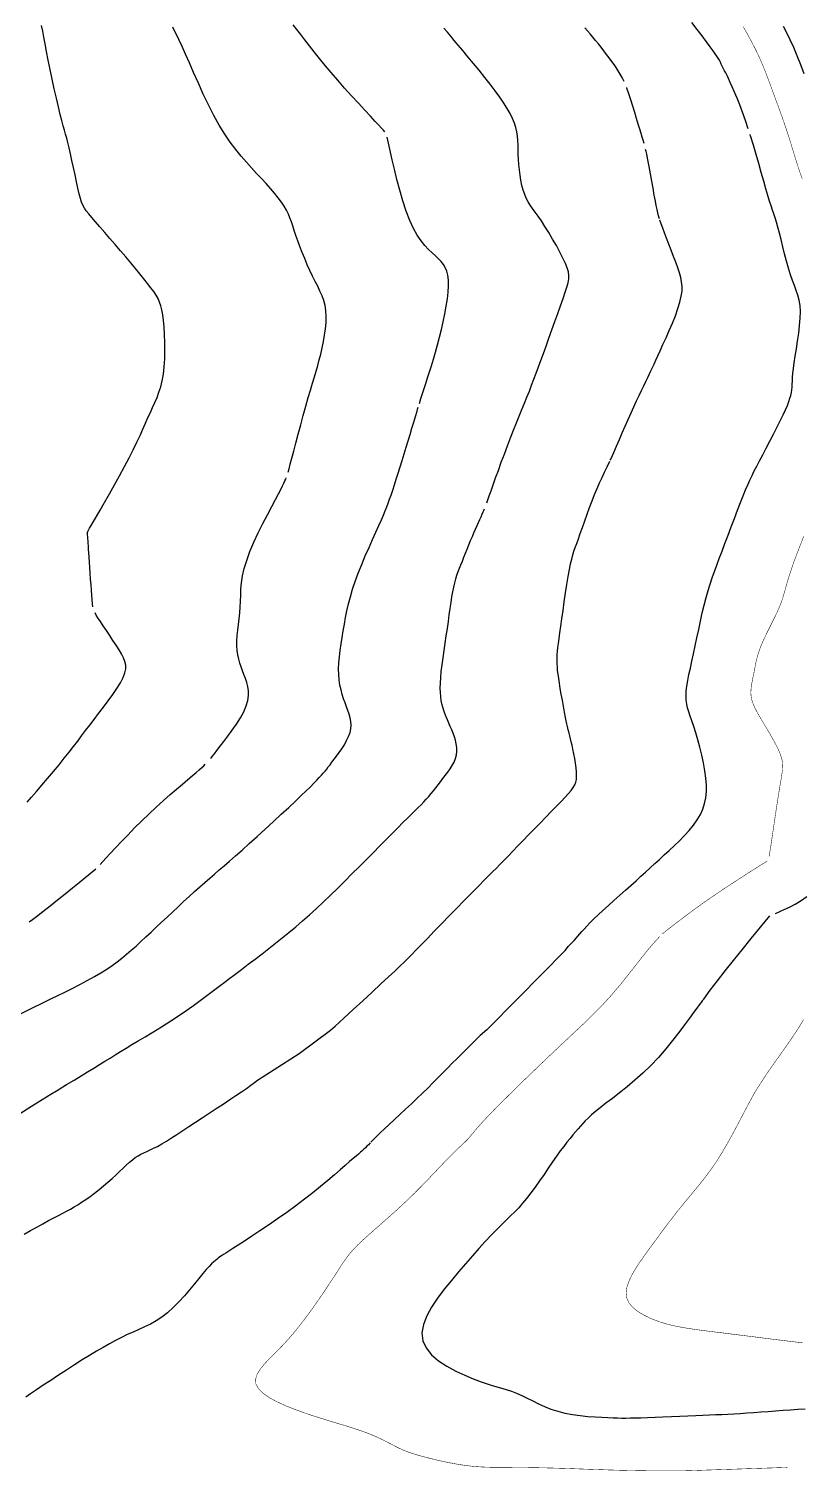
# Model space of a CAD drawing. Header units: millimetres. Extents: x 2235526 to 2245569, y 371981 to 382303.
# Drawn here: x 2243743.9 to 2243974.1, y 378417.8 to 378847.6 of the extents above; entities that cross this region are included whole.
import ezdxf

# ---------------------------------------------------------------- set-up
doc = ezdxf.new("R2010")
doc.units = ezdxf.units.MM
doc.linetypes.add('CONTI', pattern=[0])
for name, color, linetype, transparency in [('189', 10, 'CONTI', 0.7), ('191', 10, 'CONTI', 0.7), ('193', 10, 'CONTI', 0.7), ('195', 10, 'CONTI', 0.7), ('197', 10, 'CONTI', 0.7), ('199', 10, 'CONTI', 0.7), ('200', 10, 'CONTI', 0.7), ('201', 10, 'CONTI', 0.7), ('202', 10, 'CONTI', 0.7)]:
    doc.layers.add(name, color=color, linetype=linetype, transparency=transparency)

msp = doc.modelspace()

# ---------------------------------------------------------------- linework, layer by layer
at = {"layer": '189', "elevation": 189}
for points in [[(2243763, 378675.33), (2243762.87, 378676.27), (2243762.77, 378677.51), (2243762.67, 378678.78), (2243762.55, 378680.27), (2243762.43, 378681.9), (2243762.3, 378683.62), (2243762.17, 378685.37), (2243762.04, 378687.07), (2243761.93, 378688.67), (2243761.83, 378690.11), (2243761.75, 378691.39), (2243761.68, 378692.52), (2243761.61, 378693.49), (2243761.56, 378694.33), (2243761.51, 378695.03), (2243761.46, 378695.6), (2243761.32, 378697.35), (2243761.37, 378697.52), (2243761.48, 378697.77), (2243761.68, 378698.16), (2243762, 378698.74), (2243762.48, 378699.57), (2243763.14, 378700.72), (2243764.02, 378702.25), (2243765.13, 378704.18), (2243766.44, 378706.45), (2243767.88, 378708.98), (2243769.39, 378711.66), (2243770.92, 378714.4), (2243772.4, 378717.13), (2243773.77, 378719.73), (2243774.99, 378722.14), (2243776.06, 378724.36), (2243777.02, 378726.41), (2243777.87, 378728.31), (2243778.65, 378730.08), (2243779.39, 378731.73), (2243780.09, 378733.29), (2243780.78, 378734.78), (2243781.45, 378736.25), (2243782.09, 378737.73), (2243782.67, 378739.26), (2243783.19, 378740.91), (2243783.63, 378742.7), (2243783.98, 378744.69), (2243784.22, 378746.89), (2243784.37, 378749.26), (2243784.42, 378751.7), (2243784.4, 378754.15), (2243784.32, 378756.52), (2243784.19, 378758.73), (2243784.02, 378760.7), (2243783.81, 378762.38), (2243783.56, 378763.81), (2243783.25, 378765.04), (2243782.86, 378766.14), (2243782.38, 378767.17), (2243781.8, 378768.19), (2243781.09, 378769.26), (2243780.25, 378770.44), (2243779.28, 378771.72), (2243778.19, 378773.11), (2243776.99, 378774.59), (2243775.68, 378776.17), (2243774.28, 378777.84), (2243772.79, 378779.59), (2243771.22, 378781.41), (2243769.62, 378783.26), (2243768.02, 378785.1), (2243766.48, 378786.87), (2243765.03, 378788.54), (2243763.73, 378790.05), (2243762.61, 378791.36), (2243761.71, 378792.43), (2243760.99, 378793.35), (2243760.43, 378794.18), (2243759.98, 378795.01), (2243759.6, 378795.94), (2243759.26, 378797.04), (2243758.91, 378798.4), (2243758.51, 378800.08), (2243758.09, 378802.01), (2243757.64, 378804.09), (2243757.19, 378806.25), (2243756.73, 378808.37), (2243756.3, 378810.37), (2243755.89, 378812.15), (2243755.52, 378813.66), (2243755.17, 378814.96), (2243754.83, 378816.16), (2243754.48, 378817.37), (2243754.11, 378818.69), (2243753.69, 378820.22), (2243753.22, 378822.09), (2243752.68, 378824.34), (2243752.09, 378826.92), (2243751.46, 378829.71), (2243750.84, 378832.61), (2243750.23, 378835.5), (2243749.66, 378838.27), (2243749.15, 378840.83), (2243748.72, 378843.08), (2243748.35, 378845.07), (2243748.01, 378846.87), (2243747.67, 378848.54)], [(2243743.37, 378617.12), (2243744.66, 378618.61), (2243746.15, 378620.33), (2243747.77, 378622.22), (2243749.47, 378624.22), (2243751.19, 378626.26), (2243752.87, 378628.27), (2243754.45, 378630.21), (2243755.89, 378632.01), (2243757.2, 378633.7), (2243758.43, 378635.31), (2243759.62, 378636.89), (2243760.8, 378638.47), (2243762.01, 378640.09), (2243763.3, 378641.79), (2243764.67, 378643.58), (2243766.1, 378645.45), (2243767.52, 378647.34), (2243768.88, 378649.22), (2243770.11, 378651.03), (2243771.16, 378652.73), (2243771.97, 378654.28), (2243772.5, 378655.65), (2243772.75, 378656.88), (2243772.75, 378658), (2243772.53, 378659.08), (2243772.11, 378660.16), (2243771.52, 378661.29), (2243770.77, 378662.52), (2243769.91, 378663.88), (2243768.96, 378665.33), (2243767.97, 378666.82), (2243766.99, 378668.3), (2243766.05, 378669.71), (2243765.2, 378670.99), (2243764.49, 378672.09), (2243763.99, 378672.9), (2243763.61, 378673.57)]]:
    msp.add_lwpolyline(points, dxfattribs=at)
at = {"layer": '191', "elevation": 191}
for points in [[(2243821.19, 378715.51), (2243821.45, 378716.46), (2243821.81, 378717.81), (2243822.3, 378719.67), (2243822.84, 378721.72), (2243823.47, 378724.13), (2243824.18, 378726.78), (2243824.92, 378729.57), (2243825.68, 378732.38), (2243826.43, 378735.12), (2243827.15, 378737.67), (2243827.81, 378739.95), (2243828.41, 378741.99), (2243828.98, 378743.86), (2243829.5, 378745.6), (2243829.98, 378747.28), (2243830.45, 378748.94), (2243830.89, 378750.66), (2243831.31, 378752.47), (2243831.7, 378754.36), (2243832.04, 378756.27), (2243832.3, 378758.19), (2243832.46, 378760.08), (2243832.51, 378761.89), (2243832.41, 378763.6), (2243832.16, 378765.17), (2243831.77, 378766.65), (2243831.26, 378768.06), (2243830.66, 378769.45), (2243829.97, 378770.85), (2243829.23, 378772.31), (2243828.46, 378773.86), (2243827.67, 378775.53), (2243826.88, 378777.29), (2243826.11, 378779.1), (2243825.37, 378780.92), (2243824.67, 378782.71), (2243824.04, 378784.42), (2243823.47, 378786.03), (2243822.99, 378787.49), (2243822.56, 378788.82), (2243822.14, 378790.07), (2243821.71, 378791.24), (2243821.23, 378792.39), (2243820.67, 378793.54), (2243819.98, 378794.72), (2243819.15, 378795.95), (2243818.18, 378797.24), (2243817.08, 378798.58), (2243815.88, 378799.99), (2243814.57, 378801.44), (2243813.19, 378802.95), (2243811.75, 378804.51), (2243810.25, 378806.12), (2243808.71, 378807.82), (2243807.13, 378809.63), (2243805.53, 378811.61), (2243803.91, 378813.78), (2243802.28, 378816.17), (2243800.65, 378818.83), (2243799.03, 378821.77), (2243797.43, 378824.91), (2243795.88, 378828.15), (2243794.4, 378831.38), (2243793, 378834.52), (2243791.72, 378837.44), (2243790.57, 378840.06), (2243789.56, 378842.29), (2243788.7, 378844.15), (2243787.96, 378845.7), (2243787.34, 378846.98), (2243786.81, 378848.03)], [(2243798.08, 378630.18), (2243798.56, 378630.78), (2243799.17, 378631.56), (2243799.94, 378632.54), (2243800.92, 378633.8), (2243802.01, 378635.2), (2243803.22, 378636.81), (2243804.5, 378638.56), (2243805.76, 378640.39), (2243806.92, 378642.26), (2243807.92, 378644.1), (2243808.69, 378645.84), (2243809.16, 378647.45), (2243809.36, 378648.93), (2243809.35, 378650.31), (2243809.15, 378651.6), (2243808.83, 378652.82), (2243808.43, 378653.99), (2243807.99, 378655.14), (2243807.55, 378656.27), (2243807.13, 378657.42), (2243806.75, 378658.59), (2243806.42, 378659.79), (2243806.16, 378661.04), (2243805.98, 378662.35), (2243805.89, 378663.75), (2243805.9, 378665.23), (2243806, 378666.79), (2243806.16, 378668.42), (2243806.35, 378670.09), (2243806.55, 378671.8), (2243806.73, 378673.53), (2243806.87, 378675.26), (2243806.95, 378677), (2243807.02, 378678.76), (2243807.11, 378680.59), (2243807.29, 378682.51), (2243807.6, 378684.55), (2243808.09, 378686.77), (2243808.81, 378689.18), (2243809.78, 378691.8), (2243810.97, 378694.57), (2243812.28, 378697.38), (2243813.66, 378700.16), (2243815.03, 378702.8), (2243816.31, 378705.23), (2243817.44, 378707.34), (2243818.3, 378708.98), (2243818.99, 378710.3), (2243819.52, 378711.36), (2243819.93, 378712.19), (2243820.22, 378712.84), (2243820.44, 378713.34), (2243820.61, 378713.75)], [(2243765.12, 378598.58), (2243766.85, 378600.48), (2243768.12, 378601.85), (2243769.66, 378603.49), (2243771.42, 378605.34), (2243773.35, 378607.35), (2243775.41, 378609.44), (2243777.54, 378611.57), (2243779.71, 378613.67), (2243781.86, 378615.69), (2243783.97, 378617.6), (2243785.99, 378619.39), (2243787.89, 378621.04), (2243789.65, 378622.54), (2243791.23, 378623.87), (2243792.59, 378625.02), (2243793.74, 378625.99), (2243794.67, 378626.79), (2243795.41, 378627.44), (2243796, 378627.97), (2243796.48, 378628.42)], [(2243743.94, 378581.43), (2243744.99, 378582.19), (2243746.17, 378583.08), (2243748.08, 378584.55), (2243750.21, 378586.24), (2243752.46, 378588.04), (2243754.72, 378589.87), (2243756.89, 378591.63), (2243758.86, 378593.24), (2243760.52, 378594.59), (2243763.85, 378597.27)]]:
    msp.add_lwpolyline(points, dxfattribs=at)
at = {"layer": '193', "elevation": 193}
for points in [[(2243849.94, 378816.89), (2243849.55, 378817.33), (2243848.97, 378817.96), (2243848.17, 378818.83), (2243847.09, 378819.99), (2243845.67, 378821.53), (2243843.98, 378823.36), (2243842.09, 378825.41), (2243840.08, 378827.62), (2243838.01, 378829.92), (2243835.96, 378832.24), (2243833.99, 378834.52), (2243832.17, 378836.69), (2243830.49, 378838.76), (2243828.93, 378840.7), (2243827.5, 378842.54), (2243826.17, 378844.27), (2243824.93, 378845.88), (2243823.76, 378847.39), (2243822.67, 378848.79)], [(2243860.29, 378735.96), (2243860.76, 378737.43), (2243861.22, 378738.88), (2243861.7, 378740.36), (2243862.2, 378741.93), (2243862.75, 378743.62), (2243863.29, 378745.34), (2243863.87, 378747.2), (2243864.47, 378749.18), (2243865.08, 378751.26), (2243865.69, 378753.43), (2243866.29, 378755.67), (2243866.87, 378757.96), (2243867.41, 378760.29), (2243867.89, 378762.61), (2243868.31, 378764.89), (2243868.64, 378767.07), (2243868.87, 378769.13), (2243868.98, 378771.02), (2243868.96, 378772.7), (2243868.79, 378774.13), (2243868.47, 378775.36), (2243868.02, 378776.43), (2243867.45, 378777.37), (2243866.76, 378778.24), (2243865.96, 378779.07), (2243865.06, 378779.92), (2243864.08, 378780.83), (2243863.03, 378781.85), (2243861.93, 378783.04), (2243860.8, 378784.44), (2243859.66, 378786.11), (2243858.52, 378788.1), (2243857.42, 378790.47), (2243856.36, 378793.23), (2243855.36, 378796.28), (2243854.43, 378799.47), (2243853.59, 378802.67), (2243852.84, 378805.73), (2243852.19, 378808.5), (2243851.67, 378810.85), (2243850.64, 378815.27)], [(2243749.03, 378557.84), (2243750.6, 378558.59), (2243752.47, 378559.49), (2243754.56, 378560.52), (2243756.79, 378561.63), (2243759.06, 378562.8), (2243761.3, 378563.98), (2243763.42, 378565.16), (2243765.34, 378566.29), (2243767.09, 378567.39), (2243768.69, 378568.48), (2243770.19, 378569.57), (2243771.62, 378570.67), (2243773.01, 378571.81), (2243774.41, 378573.01), (2243775.83, 378574.26), (2243777.29, 378575.58), (2243778.78, 378576.96), (2243780.3, 378578.38), (2243781.85, 378579.84), (2243783.44, 378581.33), (2243785.06, 378582.86), (2243786.7, 378584.4), (2243788.36, 378585.95), (2243790.02, 378587.49), (2243791.67, 378589), (2243793.28, 378590.47), (2243794.85, 378591.88), (2243796.36, 378593.22), (2243797.81, 378594.49), (2243799.22, 378595.71), (2243800.65, 378596.93), (2243802.14, 378598.21), (2243803.73, 378599.59), (2243805.48, 378601.12), (2243807.42, 378602.84), (2243809.59, 378604.78), (2243811.91, 378606.89), (2243814.33, 378609.09), (2243816.76, 378611.33), (2243819.12, 378613.52), (2243821.35, 378615.59), (2243823.35, 378617.48), (2243825.09, 378619.12), (2243826.56, 378620.53), (2243827.8, 378621.75), (2243828.84, 378622.79), (2243829.71, 378623.68), (2243830.45, 378624.46), (2243831.09, 378625.16), (2243831.65, 378625.8), (2243832.16, 378626.4), (2243832.65, 378627.01), (2243833.14, 378627.63), (2243833.65, 378628.3), (2243834.22, 378629.05), (2243834.85, 378629.9), (2243835.58, 378630.86), (2243836.36, 378631.93), (2243837.15, 378633.07), (2243837.92, 378634.26), (2243838.61, 378635.48), (2243839.19, 378636.69), (2243839.61, 378637.88), (2243839.85, 378639.02), (2243839.91, 378640.12), (2243839.83, 378641.2), (2243839.63, 378642.26), (2243839.33, 378643.34), (2243838.97, 378644.43), (2243838.56, 378645.55), (2243838.13, 378646.72), (2243837.7, 378647.95), (2243837.29, 378649.24), (2243836.93, 378650.6), (2243836.62, 378652.03), (2243836.38, 378653.54), (2243836.25, 378655.15), (2243836.22, 378656.84), (2243836.3, 378658.62), (2243836.45, 378660.46), (2243836.67, 378662.36), (2243836.95, 378664.29), (2243837.26, 378666.24), (2243837.59, 378668.2), (2243837.92, 378670.16), (2243838.28, 378672.13), (2243838.69, 378674.14), (2243839.16, 378676.2), (2243839.71, 378678.33), (2243840.37, 378680.56), (2243841.15, 378682.91), (2243842.07, 378685.39), (2243843.09, 378687.93), (2243844.17, 378690.49), (2243845.27, 378693), (2243846.34, 378695.38), (2243847.34, 378697.59), (2243848.23, 378699.55), (2243848.98, 378701.23), (2243849.6, 378702.67), (2243850.13, 378703.93), (2243850.58, 378705.09), (2243851, 378706.22), (2243851.42, 378707.39), (2243851.85, 378708.66), (2243852.33, 378710.09), (2243852.85, 378711.67), (2243853.4, 378713.38), (2243853.98, 378715.18), (2243854.57, 378717.06), (2243855.18, 378718.99), (2243855.78, 378720.94), (2243856.37, 378722.89), (2243856.95, 378724.83), (2243857.51, 378726.73), (2243858.06, 378728.58), (2243858.59, 378730.36), (2243859.1, 378732.06), (2243859.58, 378733.64), (2243859.76, 378734.24), (2243859.94, 378734.82)], [(2243724.9, 378545.42), (2243733.71, 378550.41), (2243749.03, 378557.84)]]:
    msp.add_lwpolyline(points, dxfattribs=at)
at = {"layer": '195', "elevation": 195}
for points in [[(2243880.37, 378706.31), (2243880.7, 378707.26), (2243881.12, 378708.44), (2243881.64, 378709.9), (2243882.27, 378711.69), (2243883.01, 378713.75), (2243883.83, 378716.01), (2243884.71, 378718.41), (2243885.63, 378720.88), (2243886.56, 378723.35), (2243887.47, 378725.74), (2243888.36, 378728.01), (2243889.22, 378730.15), (2243890.04, 378732.19), (2243890.84, 378734.14), (2243891.6, 378736.02), (2243892.34, 378737.84), (2243893.06, 378739.62), (2243893.75, 378741.38), (2243894.43, 378743.15), (2243895.11, 378744.96), (2243895.8, 378746.82), (2243896.51, 378748.77), (2243897.26, 378750.83), (2243898.06, 378753.04), (2243898.91, 378755.4), (2243899.79, 378757.86), (2243900.68, 378760.34), (2243901.54, 378762.77), (2243902.36, 378765.08), (2243903.1, 378767.21), (2243903.73, 378769.06), (2243904.24, 378770.61), (2243904.6, 378771.9), (2243904.8, 378773.04), (2243904.84, 378774.09), (2243904.7, 378775.16), (2243904.37, 378776.32), (2243903.83, 378777.67), (2243903.08, 378779.27), (2243902.17, 378781.05), (2243901.13, 378782.96), (2243900.01, 378784.92), (2243898.86, 378786.85), (2243897.72, 378788.67), (2243896.65, 378790.31), (2243895.68, 378791.73), (2243894.8, 378792.95), (2243894.02, 378794.03), (2243893.32, 378795.04), (2243892.7, 378796.04), (2243892.16, 378797.08), (2243891.67, 378798.22), (2243891.24, 378799.51), (2243890.87, 378800.93), (2243890.55, 378802.44), (2243890.29, 378804.01), (2243890.08, 378805.6), (2243889.92, 378807.19), (2243889.82, 378808.72), (2243889.77, 378810.19), (2243889.74, 378811.58), (2243889.71, 378812.93), (2243889.65, 378814.25), (2243889.54, 378815.54), (2243889.35, 378816.84), (2243889.05, 378818.15), (2243888.61, 378819.49), (2243888.04, 378820.87), (2243887.32, 378822.32), (2243886.45, 378823.85), (2243885.42, 378825.47), (2243884.24, 378827.2), (2243882.89, 378829.05), (2243881.38, 378831.04), (2243879.75, 378833.11), (2243878.07, 378835.21), (2243876.38, 378837.28), (2243874.74, 378839.26), (2243873.21, 378841.09), (2243871.84, 378842.73), (2243870.66, 378844.13), (2243869.62, 378845.38), (2243868.62, 378846.57), (2243867.58, 378847.81)], [(2243801.34, 378562.85), (2243801.58, 378563.03), (2243803.38, 378564.39), (2243805.28, 378565.82), (2243807.26, 378567.31), (2243809.29, 378568.83), (2243811.34, 378570.39), (2243813.39, 378571.95), (2243815.42, 378573.52), (2243817.43, 378575.1), (2243819.42, 378576.71), (2243821.42, 378578.34), (2243823.43, 378580.03), (2243825.45, 378581.77), (2243827.5, 378583.59), (2243829.57, 378585.48), (2243831.68, 378587.44), (2243833.8, 378589.46), (2243835.93, 378591.53), (2243838.07, 378593.62), (2243840.2, 378595.74), (2243842.32, 378597.86), (2243844.42, 378599.97), (2243846.48, 378602.06), (2243848.47, 378604.08), (2243850.38, 378606.01), (2243852.18, 378607.83), (2243853.85, 378609.52), (2243855.36, 378611.04), (2243856.71, 378612.37), (2243857.91, 378613.55), (2243858.97, 378614.59), (2243859.93, 378615.53), (2243860.79, 378616.39), (2243861.59, 378617.22), (2243862.34, 378618.03), (2243863.07, 378618.85), (2243863.78, 378619.68), (2243864.48, 378620.54), (2243865.17, 378621.41), (2243865.86, 378622.31), (2243866.57, 378623.22), (2243867.28, 378624.15), (2243868.02, 378625.1), (2243868.74, 378626.07), (2243869.44, 378627.06), (2243870.07, 378628.06), (2243870.62, 378629.09), (2243871.05, 378630.14), (2243871.33, 378631.2), (2243871.46, 378632.29), (2243871.44, 378633.38), (2243871.29, 378634.48), (2243871.05, 378635.57), (2243870.72, 378636.65), (2243870.34, 378637.7), (2243869.93, 378638.73), (2243869.51, 378639.73), (2243869.09, 378640.69), (2243868.67, 378641.64), (2243868.27, 378642.58), (2243867.9, 378643.52), (2243867.55, 378644.46), (2243867.25, 378645.42), (2243866.99, 378646.42), (2243866.78, 378647.46), (2243866.63, 378648.58), (2243866.54, 378649.79), (2243866.51, 378651.12), (2243866.54, 378652.6), (2243866.65, 378654.25), (2243866.82, 378656.07), (2243867.06, 378658.05), (2243867.34, 378660.14), (2243867.65, 378662.31), (2243867.98, 378664.51), (2243868.31, 378666.71), (2243868.63, 378668.87), (2243868.92, 378670.95), (2243869.2, 378672.94), (2243869.46, 378674.84), (2243869.72, 378676.62), (2243869.97, 378678.29), (2243870.24, 378679.84), (2243870.51, 378681.25), (2243870.81, 378682.53), (2243871.13, 378683.7), (2243871.47, 378684.79), (2243871.84, 378685.82), (2243872.23, 378686.85), (2243872.65, 378687.88), (2243873.09, 378688.96), (2243873.56, 378690.12), (2243874.04, 378691.32), (2243874.54, 378692.57), (2243875.05, 378693.82), (2243875.56, 378695.06), (2243876.07, 378696.28), (2243876.56, 378697.44), (2243877.04, 378698.53), (2243877.49, 378699.55), (2243877.92, 378700.5), (2243878.32, 378701.37), (2243878.69, 378702.18), (2243879.03, 378702.93), (2243879.33, 378703.61), (2243879.53, 378704.08), (2243879.71, 378704.55)]]:
    msp.add_lwpolyline(points, dxfattribs=at)
at = {"layer": '195'}
msp.add_lwpolyline([(2243740.49, 378523.88), (2243743.92, 378526.04), (2243747.07, 378528.01), (2243749.98, 378529.81), (2243752.65, 378531.45), (2243755.11, 378532.96), (2243757.38, 378534.34), (2243759.47, 378535.61), (2243761.41, 378536.79), (2243763.22, 378537.89), (2243764.91, 378538.93), (2243766.51, 378539.92), (2243768.08, 378540.89), (2243769.63, 378541.85), (2243771.22, 378542.83), (2243772.87, 378543.83), (2243774.62, 378544.89), (2243776.5, 378546.01), (2243778.57, 378547.23), (2243780.84, 378548.6), (2243783.38, 378550.16), (2243786.21, 378551.97), (2243789.38, 378554.09), (2243792.93, 378556.58), (2243796.9, 378559.48), (2243801.34, 378562.85)], dxfattribs=at)
at = {"layer": '197', "elevation": 197}
for points in [[(2243921.3, 378831.86), (2243920.73, 378833.04), (2243920.15, 378834.11), (2243919.55, 378835.1), (2243918.94, 378836.03), (2243918.3, 378836.94), (2243917.63, 378837.87), (2243916.88, 378838.88), (2243916.1, 378839.93), (2243915.29, 378840.99), (2243914.47, 378842.06), (2243913.65, 378843.11), (2243912.82, 378844.13), (2243912.01, 378845.11), (2243911.22, 378846.05), (2243910.42, 378846.95), (2243909.6, 378847.86)], [(2243927.29, 378813.38), (2243927, 378814.36), (2243926.69, 378815.33), (2243926.35, 378816.4), (2243925.95, 378817.69), (2243925.52, 378819.15), (2243925.03, 378820.81), (2243924.5, 378822.63), (2243923.93, 378824.51), (2243923.34, 378826.4), (2243922.73, 378828.22), (2243922.12, 378829.89), (2243922.08, 378830), (2243922.04, 378830.1)], [(2243931.85, 378790.94), (2243931.59, 378791.82), (2243931.35, 378792.73), (2243931.12, 378793.73), (2243930.88, 378794.88), (2243930.62, 378796.24), (2243930.29, 378798.03), (2243929.93, 378800.05), (2243929.54, 378802.2), (2243929.15, 378804.4), (2243928.76, 378806.53), (2243928.38, 378808.51), (2243928.04, 378810.22), (2243927.88, 378810.97), (2243927.73, 378811.64)], [(2243917.2, 378719.08), (2243917.32, 378719.33), (2243917.43, 378719.59), (2243918.22, 378721.35), (2243919.05, 378723.23), (2243919.91, 378725.19), (2243920.77, 378727.2), (2243921.65, 378729.21), (2243922.52, 378731.2), (2243923.38, 378733.13), (2243924.21, 378734.97), (2243925.01, 378736.7), (2243925.78, 378738.33), (2243926.51, 378739.84), (2243927.19, 378741.24), (2243927.81, 378742.52), (2243928.37, 378743.68), (2243928.87, 378744.72), (2243929.32, 378745.7), (2243929.77, 378746.67), (2243930.24, 378747.69), (2243930.76, 378748.82), (2243931.36, 378750.13), (2243932.07, 378751.67), (2243932.9, 378753.48), (2243933.82, 378755.5), (2243934.77, 378757.67), (2243935.72, 378759.89), (2243936.59, 378762.1), (2243937.36, 378764.22), (2243937.96, 378766.16), (2243938.36, 378767.88), (2243938.57, 378769.41), (2243938.59, 378770.82), (2243938.46, 378772.15), (2243938.18, 378773.48), (2243937.78, 378774.86), (2243937.28, 378776.36), (2243936.68, 378778.01), (2243936.03, 378779.77), (2243935.34, 378781.59), (2243934.65, 378783.4), (2243933.98, 378785.15), (2243933.36, 378786.77), (2243932.81, 378788.21), (2243932.35, 378789.46), (2243931.98, 378790.54)], [(2243833.82, 378549.17), (2243835.19, 378550.41), (2243837.76, 378552.77), (2243840.55, 378555.33), (2243843.4, 378557.96), (2243846.2, 378560.55), (2243848.8, 378562.96), (2243851.08, 378565.08), (2243852.94, 378566.81), (2243854.45, 378568.24), (2243855.74, 378569.48), (2243856.9, 378570.62), (2243858.07, 378571.79), (2243859.35, 378573.1), (2243860.85, 378574.65), (2243862.66, 378576.52), (2243864.72, 378578.65), (2243866.93, 378580.94), (2243869.2, 378583.28), (2243871.43, 378585.58), (2243873.53, 378587.73), (2243875.4, 378589.64), (2243876.97, 378591.23), (2243878.28, 378592.55), (2243879.4, 378593.66), (2243880.38, 378594.64), (2243881.3, 378595.54), (2243882.21, 378596.45), (2243883.18, 378597.42), (2243884.26, 378598.52), (2243885.45, 378599.75), (2243886.75, 378601.09), (2243888.14, 378602.54), (2243889.63, 378604.08), (2243891.19, 378605.69), (2243892.83, 378607.38), (2243894.52, 378609.13), (2243896.24, 378610.89), (2243897.93, 378612.63), (2243899.58, 378614.32), (2243901.12, 378615.91), (2243902.52, 378617.36), (2243903.74, 378618.64), (2243904.75, 378619.72), (2243905.55, 378620.65), (2243906.17, 378621.47), (2243906.63, 378622.26), (2243906.93, 378623.05), (2243907.1, 378623.92), (2243907.15, 378624.92), (2243907.11, 378626.09), (2243906.99, 378627.39), (2243906.81, 378628.78), (2243906.58, 378630.19), (2243906.33, 378631.58), (2243906.06, 378632.9), (2243905.8, 378634.09), (2243905.56, 378635.12), (2243905.33, 378636.03), (2243905.11, 378636.88), (2243904.89, 378637.74), (2243904.67, 378638.66), (2243904.42, 378639.69), (2243904.16, 378640.91), (2243903.86, 378642.35), (2243903.55, 378643.97), (2243903.22, 378645.7), (2243902.9, 378647.5), (2243902.58, 378649.28), (2243902.29, 378651), (2243902.03, 378652.59), (2243901.82, 378654), (2243901.64, 378655.26), (2243901.5, 378656.38), (2243901.41, 378657.41), (2243901.35, 378658.36), (2243901.32, 378659.28), (2243901.33, 378660.18), (2243901.38, 378661.11), (2243901.46, 378662.11), (2243901.57, 378663.21), (2243901.72, 378664.46), (2243901.92, 378665.9), (2243902.15, 378667.58), (2243902.43, 378669.54), (2243902.75, 378671.79), (2243903.11, 378674.26), (2243903.48, 378676.86), (2243903.88, 378679.47), (2243904.27, 378682), (2243904.66, 378684.35), (2243905.02, 378686.42), (2243905.36, 378688.14), (2243905.69, 378689.57), (2243906.02, 378690.8), (2243906.37, 378691.92), (2243906.75, 378693.04), (2243907.18, 378694.23), (2243907.67, 378695.59), (2243908.25, 378697.19), (2243908.89, 378699), (2243909.58, 378700.94), (2243910.3, 378702.96), (2243911.04, 378704.98), (2243911.79, 378706.96), (2243912.52, 378708.81), (2243913.28, 378710.64), (2243914.02, 378712.32), (2243914.75, 378713.91), (2243915.49, 378715.47), (2243916.25, 378717.06), (2243917.04, 378718.74)], [(2243812.06, 378534.25), (2243824.44, 378542.2), (2243833.82, 378549.17)], [(2243742.48, 378488.38), (2243744.39, 378489.47), (2243746.26, 378490.53), (2243748.05, 378491.52), (2243749.74, 378492.45), (2243751.3, 378493.29), (2243752.7, 378494.02), (2243753.97, 378494.68), (2243755.15, 378495.3), (2243756.27, 378495.9), (2243757.36, 378496.51), (2243758.46, 378497.17), (2243759.62, 378497.91), (2243760.85, 378498.74), (2243762.14, 378499.67), (2243763.46, 378500.66), (2243764.8, 378501.71), (2243766.13, 378502.79), (2243767.43, 378503.88), (2243768.67, 378504.97), (2243769.83, 378506.04), (2243770.92, 378507.07), (2243771.95, 378508.06), (2243772.92, 378508.98), (2243773.84, 378509.83), (2243774.73, 378510.58), (2243775.59, 378511.24), (2243776.44, 378511.78), (2243777.28, 378512.24), (2243778.15, 378512.66), (2243779.06, 378513.07), (2243780.03, 378513.5), (2243781.08, 378513.99), (2243782.24, 378514.58), (2243783.51, 378515.3), (2243784.9, 378516.14), (2243786.4, 378517.09), (2243788.02, 378518.13), (2243789.75, 378519.27), (2243791.58, 378520.49), (2243793.51, 378521.77), (2243795.54, 378523.11), (2243797.62, 378524.47), (2243799.71, 378525.84), (2243801.77, 378527.19), (2243803.74, 378528.49), (2243805.59, 378529.72), (2243807.26, 378530.84), (2243808.73, 378531.85), (2243810.03, 378532.76), (2243811.18, 378533.59), (2243812.06, 378534.25)]]:
    msp.add_lwpolyline(points, dxfattribs=at)
at = {"layer": '199', "elevation": 199}
for points in [[(2243958.31, 378817.75), (2243957.45, 378820.3), (2243956.59, 378822.69), (2243955.76, 378824.9), (2243954.97, 378826.91), (2243954.23, 378828.71), (2243953.56, 378830.3), (2243952.97, 378831.61), (2243952.44, 378832.73), (2243951.98, 378833.66), (2243951.58, 378834.45), (2243951.23, 378835.1), (2243950.94, 378835.64), (2243950.7, 378836.09), (2243950.51, 378836.48), (2243950.35, 378836.81), (2243950.22, 378837.09), (2243950.12, 378837.35), (2243950.03, 378837.57), (2243949.94, 378837.79), (2243949.84, 378838), (2243949.72, 378838.22), (2243949.56, 378838.5), (2243949.32, 378838.87), (2243948.97, 378839.38), (2243948.48, 378840.08), (2243947.81, 378841), (2243946.94, 378842.2), (2243945.84, 378843.7), (2243944.55, 378845.45), (2243943.1, 378847.4), (2243941.53, 378849.5)], [(2243903.71, 378572.97), (2243904.11, 378573.45), (2243904.68, 378574.09), (2243905.26, 378574.72), (2243905.84, 378575.34), (2243906.42, 378575.96), (2243906.98, 378576.58), (2243907.52, 378577.21), (2243908.08, 378577.86), (2243908.68, 378578.56), (2243909.36, 378579.33), (2243910.16, 378580.19), (2243911.09, 378581.16), (2243912.21, 378582.27), (2243913.53, 378583.52), (2243915.01, 378584.89), (2243916.61, 378586.34), (2243918.29, 378587.85), (2243920, 378589.38), (2243921.69, 378590.89), (2243923.33, 378592.34), (2243924.86, 378593.73), (2243926.31, 378595.04), (2243927.71, 378596.32), (2243929.08, 378597.57), (2243930.45, 378598.82), (2243931.83, 378600.09), (2243933.27, 378601.4), (2243934.77, 378602.77), (2243936.31, 378604.19), (2243937.85, 378605.65), (2243939.34, 378607.16), (2243940.74, 378608.7), (2243942.02, 378610.26), (2243943.13, 378611.83), (2243944.05, 378613.42), (2243944.77, 378615.04), (2243945.31, 378616.71), (2243945.66, 378618.45), (2243945.83, 378620.29), (2243945.85, 378622.23), (2243945.7, 378624.31), (2243945.41, 378626.52), (2243945, 378628.83), (2243944.49, 378631.18), (2243943.92, 378633.5), (2243943.31, 378635.73), (2243942.69, 378637.82), (2243942.09, 378639.7), (2243941.54, 378641.34), (2243941.03, 378642.76), (2243940.6, 378644.04), (2243940.25, 378645.23), (2243939.99, 378646.38), (2243939.82, 378647.55), (2243939.78, 378648.8), (2243939.85, 378650.19), (2243940.03, 378651.71), (2243940.3, 378653.36), (2243940.65, 378655.16), (2243941.06, 378657.09), (2243941.52, 378659.16), (2243942, 378661.37), (2243942.5, 378663.7), (2243943.01, 378666.13), (2243943.54, 378668.6), (2243944.08, 378671.08), (2243944.62, 378673.52), (2243945.18, 378675.87), (2243945.75, 378678.1), (2243946.33, 378680.16), (2243946.93, 378682.11), (2243947.55, 378683.99), (2243948.21, 378685.85), (2243948.92, 378687.76), (2243949.67, 378689.76), (2243950.49, 378691.9), (2243951.37, 378694.23), (2243952.3, 378696.68), (2243953.25, 378699.2), (2243954.2, 378701.7), (2243955.13, 378704.11), (2243956.01, 378706.38), (2243956.82, 378708.42), (2243957.54, 378710.18), (2243958.2, 378711.73), (2243958.83, 378713.13), (2243959.46, 378714.47), (2243960.12, 378715.82), (2243960.85, 378717.25), (2243961.68, 378718.84), (2243962.62, 378720.64), (2243963.66, 378722.61), (2243964.74, 378724.68), (2243965.82, 378726.77), (2243966.87, 378728.82), (2243967.85, 378730.76), (2243968.71, 378732.52), (2243969.41, 378734.04), (2243969.98, 378735.35), (2243970.42, 378736.48), (2243970.75, 378737.47), (2243971, 378738.36), (2243971.17, 378739.18), (2243971.28, 378739.98), (2243971.36, 378740.79), (2243971.42, 378741.65), (2243971.47, 378742.6), (2243971.54, 378743.68), (2243971.64, 378744.93), (2243971.79, 378746.38), (2243972.01, 378748.08), (2243972.31, 378750.04), (2243972.66, 378752.2), (2243973.02, 378754.5), (2243973.36, 378756.84), (2243973.63, 378759.16), (2243973.81, 378761.36), (2243973.86, 378763.38), (2243973.75, 378765.16), (2243973.49, 378766.75), (2243973.11, 378768.22), (2243972.64, 378769.63), (2243972.1, 378771.08), (2243971.52, 378772.61), (2243970.91, 378774.31), (2243970.31, 378776.23), (2243969.72, 378778.31), (2243969.15, 378780.48), (2243968.6, 378782.66), (2243968.08, 378784.77), (2243967.59, 378786.73), (2243967.13, 378788.48), (2243966.72, 378789.96), (2243966.33, 378791.23), (2243965.95, 378792.4), (2243965.56, 378793.55), (2243965.15, 378794.78), (2243964.69, 378796.19), (2243964.18, 378797.87), (2243963.59, 378799.89), (2243962.93, 378802.2), (2243962.21, 378804.73), (2243961.45, 378807.41), (2243960.66, 378810.17), (2243959.83, 378812.94), (2243958.99, 378815.66), (2243958.93, 378815.87), (2243958.86, 378816.07)], [(2243880.37, 378549.32), (2243889.72, 378558.74), (2243903.71, 378572.97)], [(2243880.37, 378549.32), (2243878.44, 378547.6), (2243877.61, 378546.8), (2243876.61, 378545.83), (2243875.48, 378544.71), (2243874.23, 378543.48), (2243872.9, 378542.16), (2243871.51, 378540.77), (2243870.1, 378539.34), (2243868.67, 378537.9), (2243867.23, 378536.45), (2243865.77, 378534.97), (2243864.29, 378533.48), (2243862.76, 378531.96), (2243861.19, 378530.42), (2243859.57, 378528.85), (2243857.89, 378527.25), (2243856.18, 378525.65), (2243854.49, 378524.07), (2243852.84, 378522.54), (2243851.29, 378521.1), (2243849.87, 378519.78), (2243848.61, 378518.59), (2243847.49, 378517.51), (2243846.57, 378516.59), (2243845.8, 378515.81)], [(2243845.6, 378515.61), (2243845.08, 378515.07), (2243844.61, 378514.59), (2243844.18, 378514.16), (2243843.76, 378513.75), (2243843.28, 378513.29), (2243842.74, 378512.81), (2243842.13, 378512.28), (2243841.41, 378511.66), (2243840.53, 378510.92), (2243839.48, 378510.02), (2243838.2, 378508.92), (2243836.69, 378507.61), (2243834.94, 378506.1), (2243832.98, 378504.44), (2243830.84, 378502.64), (2243828.52, 378500.75), (2243826.05, 378498.81), (2243823.46, 378496.83), (2243820.76, 378494.87), (2243818.03, 378492.95), (2243815.33, 378491.1), (2243812.73, 378489.36), (2243810.3, 378487.77), (2243808.11, 378486.35), (2243806.23, 378485.14), (2243804.71, 378484.16), (2243803.51, 378483.39), (2243802.58, 378482.79), (2243801.86, 378482.31), (2243801.29, 378481.94), (2243800.83, 378481.61), (2243800.4, 378481.31), (2243799.97, 378480.99), (2243799.5, 378480.61), (2243798.97, 378480.14), (2243798.35, 378479.55), (2243797.63, 378478.8), (2243796.78, 378477.84), (2243795.77, 378476.66), (2243794.59, 378475.22), (2243793.26, 378473.59), (2243791.81, 378471.84), (2243790.25, 378470.03), (2243788.62, 378468.24), (2243786.93, 378466.55), (2243785.23, 378465.02), (2243783.52, 378463.71), (2243781.81, 378462.6), (2243780.1, 378461.64), (2243778.39, 378460.79), (2243776.67, 378460), (2243774.95, 378459.24), (2243773.22, 378458.47), (2243771.48, 378457.63), (2243769.71, 378456.73), (2243767.89, 378455.75), (2243766.01, 378454.69), (2243764.05, 378453.54), (2243761.98, 378452.29), (2243759.8, 378450.93), (2243757.49, 378449.46), (2243755.1, 378447.93), (2243752.71, 378446.37), (2243750.39, 378444.84), (2243748.18, 378443.38), (2243746.17, 378442.03), (2243744.42, 378440.85), (2243742.98, 378439.86)]]:
    msp.add_lwpolyline(points, dxfattribs=at)
at = {"layer": '200', "const_width": 0.15, "elevation": 200}
for points in [[(2243974.38, 378802.96), (2243973.71, 378804.82), (2243973.08, 378806.72), (2243972.47, 378808.64), (2243971.87, 378810.58), (2243971.28, 378812.54), (2243970.67, 378814.52), (2243970.03, 378816.53), (2243969.36, 378818.54), (2243968.66, 378820.56), (2243967.95, 378822.56), (2243967.23, 378824.53), (2243966.52, 378826.46), (2243965.83, 378828.33), (2243965.16, 378830.12), (2243964.53, 378831.82), (2243963.92, 378833.47), (2243963.29, 378835.1), (2243962.63, 378836.74), (2243961.91, 378838.42), (2243961.1, 378840.18), (2243960.18, 378842.05), (2243959.13, 378844.05), (2243957.99, 378846.13), (2243956.79, 378848.23)], [(2243964.54, 378600.94), (2243965.08, 378604.31), (2243965.37, 378606.35), (2243965.73, 378608.76), (2243966.12, 378611.4), (2243966.53, 378614.16), (2243966.95, 378616.9), (2243967.35, 378619.49), (2243967.73, 378621.8), (2243968.06, 378623.73), (2243968.32, 378625.34), (2243968.5, 378626.7), (2243968.57, 378627.89), (2243968.51, 378629.01), (2243968.3, 378630.12), (2243967.91, 378631.32), (2243967.35, 378632.65), (2243966.64, 378634.11), (2243965.81, 378635.65), (2243964.92, 378637.21), (2243964.01, 378638.77), (2243963.11, 378640.27), (2243962.27, 378641.67), (2243961.52, 378642.94), (2243960.88, 378644.09), (2243960.33, 378645.15), (2243959.88, 378646.13), (2243959.54, 378647.06), (2243959.29, 378647.96), (2243959.14, 378648.86), (2243959.09, 378649.77), (2243959.13, 378650.71), (2243959.23, 378651.65), (2243959.39, 378652.62), (2243959.57, 378653.61), (2243959.78, 378654.61), (2243959.99, 378655.63), (2243960.18, 378656.67), (2243960.39, 378657.74), (2243960.62, 378658.85), (2243960.89, 378660.02), (2243961.24, 378661.27), (2243961.68, 378662.59), (2243962.23, 378664.02), (2243962.9, 378665.55), (2243963.67, 378667.17), (2243964.49, 378668.82), (2243965.33, 378670.49), (2243966.15, 378672.14), (2243966.92, 378673.74), (2243967.59, 378675.25), (2243968.14, 378676.65), (2243968.59, 378677.98), (2243968.99, 378679.3), (2243969.36, 378680.64), (2243969.76, 378682.06), (2243970.21, 378683.61), (2243970.75, 378685.34), (2243971.41, 378687.29), (2243972.18, 378689.41), (2243973.03, 378691.66), (2243973.92, 378693.98), (2243974.84, 378696.32)], [(2243932.64, 378577.82), (2243933.13, 378578.23), (2243933.75, 378578.72), (2243934.51, 378579.32), (2243935.64, 378580.2), (2243937, 378581.25), (2243938.55, 378582.43), (2243940.29, 378583.74), (2243942.2, 378585.15), (2243944.25, 378586.63), (2243946.44, 378588.17), (2243948.73, 378589.74), (2243951.06, 378591.31), (2243953.37, 378592.83), (2243955.58, 378594.27), (2243957.63, 378595.59), (2243959.45, 378596.75), (2243960.97, 378597.71), (2243963.94, 378599.58)], [(2243911.43, 378553.3), (2243909.51, 378551.36), (2243908.51, 378550.42), (2243907.27, 378549.26), (2243905.79, 378547.88), (2243904.08, 378546.28), (2243902.16, 378544.48), (2243900.03, 378542.47), (2243897.71, 378540.26), (2243895.22, 378537.88), (2243892.62, 378535.38), (2243890, 378532.83), (2243887.45, 378530.32), (2243885.03, 378527.93), (2243882.83, 378525.72), (2243880.94, 378523.77), (2243879.4, 378522.14), (2243878.19, 378520.8), (2243877.23, 378519.7), (2243876.48, 378518.8), (2243875.87, 378518.06), (2243875.34, 378517.42), (2243874.83, 378516.83), (2243874.28, 378516.27), (2243873.68, 378515.68), (2243872.99, 378515.04), (2243872.2, 378514.3), (2243871.3, 378513.44), (2243870.25, 378512.43), (2243869.05, 378511.22), (2243867.68, 378509.79), (2243866.14, 378508.18), (2243864.47, 378506.41), (2243862.67, 378504.52), (2243860.76, 378502.56), (2243858.76, 378500.55), (2243856.69, 378498.54), (2243854.57, 378496.56), (2243852.45, 378494.63), (2243850.35, 378492.77), (2243848.34, 378491), (2243846.45, 378489.34), (2243844.73, 378487.82), (2243843.22, 378486.45), (2243841.95, 378485.24), (2243840.89, 378484.16), (2243840, 378483.17), (2243839.23, 378482.24), (2243838.54, 378481.32), (2243837.87, 378480.37), (2243837.19, 378479.35), (2243836.46, 378478.24), (2243835.67, 378477.01), (2243834.8, 378475.68), (2243833.85, 378474.24), (2243832.82, 378472.68), (2243831.71, 378471.02), (2243830.5, 378469.25), (2243829.19, 378467.36), (2243827.79, 378465.4), (2243826.31, 378463.38), (2243824.73, 378461.34), (2243823.08, 378459.29), (2243821.36, 378457.28), (2243819.57, 378455.33), (2243817.73, 378453.45), (2243815.94, 378451.66), (2243814.31, 378449.95), (2243812.94, 378448.31), (2243811.96, 378446.73), (2243811.46, 378445.21), (2243811.56, 378443.75), (2243812.33, 378442.35), (2243813.71, 378441), (2243815.57, 378439.7), (2243817.82, 378438.48), (2243820.35, 378437.32), (2243823.04, 378436.24), (2243825.79, 378435.24), (2243828.5, 378434.33), (2243831.15, 378433.48), (2243833.7, 378432.7), (2243836.14, 378431.96), (2243838.46, 378431.26), (2243840.63, 378430.59), (2243842.63, 378429.92), (2243844.46, 378429.26), (2243846.11, 378428.6), (2243847.6, 378427.96), (2243848.95, 378427.33), (2243850.17, 378426.74), (2243851.26, 378426.17), (2243852.25, 378425.65), (2243853.15, 378425.18), (2243854.02, 378424.74), (2243854.89, 378424.32), (2243855.82, 378423.92), (2243856.86, 378423.52), (2243858.06, 378423.11), (2243859.48, 378422.67), (2243861.15, 378422.2), (2243863.02, 378421.71), (2243865.04, 378421.21), (2243867.15, 378420.74), (2243869.3, 378420.29), (2243871.42, 378419.9), (2243873.46, 378419.57), (2243875.37, 378419.33), (2243877.17, 378419.15), (2243878.91, 378419.04), (2243880.61, 378418.97), (2243882.31, 378418.94), (2243884.06, 378418.92), (2243885.88, 378418.92), (2243887.8, 378418.91), (2243889.83, 378418.89), (2243891.96, 378418.87), (2243894.17, 378418.84), (2243896.47, 378418.8), (2243898.85, 378418.75), (2243901.3, 378418.68), (2243903.81, 378418.61), (2243906.37, 378418.52), (2243908.97, 378418.42), (2243911.61, 378418.33), (2243914.28, 378418.24), (2243916.95, 378418.15), (2243919.63, 378418.07), (2243922.31, 378418.01), (2243924.93, 378417.96), (2243927.48, 378417.92), (2243929.9, 378417.89), (2243932.17, 378417.87), (2243934.23, 378417.87), (2243936.06, 378417.87), (2243937.63, 378417.88), (2243939.03, 378417.9), (2243940.36, 378417.93), (2243941.7, 378417.97), (2243943.18, 378418.02), (2243944.88, 378418.08), (2243946.9, 378418.15), (2243949.31, 378418.23), (2243952.02, 378418.32), (2243954.88, 378418.41), (2243957.76, 378418.51), (2243960.52, 378418.6), (2243963.04, 378418.68), (2243965.18, 378418.75), (2243969.94, 378418.92)]]:
    msp.add_lwpolyline(points, dxfattribs=at)
at = {"layer": '200', "const_width": 0.15}
msp.add_lwpolyline([(2243911.43, 378553.3), (2243914.55, 378556.36), (2243917.49, 378559.59), (2243920.28, 378562.88), (2243922.9, 378566.16), (2243925.37, 378569.31), (2243927.69, 378572.25), (2243929.87, 378574.87), (2243931.9, 378577.08)], dxfattribs=at)
at = {"layer": '201', "elevation": 201}
for points in [[(2243975, 378834.21), (2243973.98, 378836.88), (2243972.93, 378839.49), (2243971.89, 378841.97), (2243970.85, 378844.26), (2243969.84, 378846.36), (2243968.84, 378848.31)], [(2243966.44, 378583.96), (2243967.7, 378584.53), (2243969.03, 378585.13), (2243970.59, 378585.87), (2243972.3, 378586.76), (2243974.07, 378587.8), (2243975.81, 378589.01)], [(2243945.03, 378558.44), (2243944.97, 378558.35), (2243944.84, 378558.2), (2243944.62, 378557.91), (2243944.26, 378557.45), (2243943.73, 378556.75), (2243943, 378555.77), (2243942.03, 378554.45), (2243940.8, 378552.75), (2243939.33, 378550.74), (2243937.64, 378548.49), (2243935.76, 378546.08), (2243933.72, 378543.59), (2243931.55, 378541.09), (2243929.27, 378538.68), (2243926.93, 378536.4), (2243924.55, 378534.28), (2243922.21, 378532.32), (2243919.94, 378530.52), (2243917.81, 378528.88), (2243915.87, 378527.41), (2243914.17, 378526.09), (2243912.74, 378524.94), (2243911.55, 378523.93), (2243910.56, 378523.02), (2243909.71, 378522.18), (2243908.96, 378521.38), (2243908.26, 378520.59), (2243907.57, 378519.78), (2243906.83, 378518.92), (2243906.04, 378517.98), (2243905.19, 378516.96), (2243904.28, 378515.83), (2243903.31, 378514.58), (2243902.27, 378513.2), (2243901.15, 378511.65), (2243899.96, 378509.95), (2243898.72, 378508.12), (2243897.43, 378506.23), (2243896.12, 378504.33), (2243894.81, 378502.46), (2243893.52, 378500.68), (2243892.26, 378499.05), (2243891.06, 378497.6), (2243889.88, 378496.29), (2243888.69, 378495.05), (2243887.48, 378493.84), (2243886.2, 378492.6), (2243884.83, 378491.26), (2243883.34, 378489.77), (2243881.7, 378488.08), (2243879.93, 378486.21), (2243878.05, 378484.16), (2243876.08, 378481.95), (2243874.04, 378479.62), (2243871.95, 378477.17), (2243869.83, 378474.63), (2243867.72, 378472.01), (2243865.71, 378469.35), (2243863.93, 378466.69), (2243862.48, 378464.05), (2243861.48, 378461.48), (2243861.04, 378459.01), (2243861.28, 378456.67), (2243862.27, 378454.5), (2243863.9, 378452.5), (2243866.02, 378450.68), (2243868.47, 378449.05), (2243871.12, 378447.6), (2243873.8, 378446.35), (2243876.36, 378445.29), (2243878.69, 378444.44), (2243880.79, 378443.74), (2243882.7, 378443.15), (2243884.47, 378442.63), (2243886.12, 378442.13), (2243887.71, 378441.61), (2243889.26, 378441.01), (2243890.83, 378440.31), (2243892.42, 378439.53), (2243894.06, 378438.7), (2243895.77, 378437.87), (2243897.57, 378437.05), (2243899.47, 378436.3), (2243901.51, 378435.64), (2243903.68, 378435.11), (2243905.93, 378434.69), (2243908.22, 378434.36), (2243910.47, 378434.13), (2243912.64, 378433.96), (2243914.65, 378433.84), (2243916.45, 378433.76), (2243918, 378433.69), (2243919.37, 378433.65), (2243920.63, 378433.63), (2243921.87, 378433.63), (2243923.18, 378433.64), (2243924.63, 378433.68), (2243926.32, 378433.73), (2243928.3, 378433.8), (2243930.52, 378433.89), (2243932.9, 378433.99), (2243935.39, 378434.09), (2243937.89, 378434.2), (2243940.34, 378434.3), (2243942.66, 378434.4), (2243944.8, 378434.48), (2243946.78, 378434.56), (2243948.65, 378434.64), (2243950.46, 378434.72), (2243952.24, 378434.8), (2243954.04, 378434.9), (2243955.9, 378435.01), (2243957.87, 378435.14), (2243959.93, 378435.28), (2243962.06, 378435.44), (2243964.24, 378435.61), (2243966.46, 378435.77), (2243968.69, 378435.94), (2243970.92, 378436.11), (2243973.13, 378436.26), (2243975.3, 378436.41)]]:
    msp.add_lwpolyline(points, dxfattribs=at)
at = {"layer": '201'}
msp.add_lwpolyline([(2243945.03, 378558.44), (2243946.97, 378561.07), (2243949.11, 378563.88), (2243951.42, 378566.85), (2243953.88, 378569.96), (2243956.46, 378573.18), (2243959.15, 378576.49), (2243961.93, 378579.85), (2243964.77, 378583.23)], dxfattribs=at)
at = {"layer": '202', "const_width": 0.15, "elevation": 202}
msp.add_lwpolyline([(2243974.77, 378552.29), (2243973.61, 378550.36), (2243972.31, 378548.33), (2243970.91, 378546.26), (2243969.48, 378544.21), (2243968.09, 378542.24), (2243966.78, 378540.41), (2243965.63, 378538.79), (2243964.67, 378537.42), (2243963.89, 378536.29), (2243963.27, 378535.35), (2243962.77, 378534.58), (2243962.37, 378533.94), (2243962.03, 378533.41), (2243961.73, 378532.94), (2243961.45, 378532.5), (2243961.14, 378532.04), (2243960.79, 378531.49), (2243960.36, 378530.8), (2243959.84, 378529.89), (2243959.19, 378528.71), (2243958.38, 378527.21), (2243957.39, 378525.33), (2243956.25, 378523.15), (2243954.99, 378520.75), (2243953.63, 378518.21), (2243952.2, 378515.64), (2243950.73, 378513.1), (2243949.24, 378510.7), (2243947.77, 378508.5), (2243946.32, 378506.47), (2243944.87, 378504.58), (2243943.44, 378502.79), (2243942.01, 378501.07), (2243940.58, 378499.37), (2243939.16, 378497.65), (2243937.74, 378495.89), (2243936.31, 378494.08), (2243934.88, 378492.21), (2243933.44, 378490.31), (2243931.98, 378488.35), (2243930.52, 378486.36), (2243929.03, 378484.34), (2243927.54, 378482.28), (2243926.1, 378480.22), (2243924.76, 378478.19), (2243923.61, 378476.21), (2243922.71, 378474.31), (2243922.11, 378472.52), (2243921.9, 378470.88), (2243922.1, 378469.4), (2243922.69, 378468.08), (2243923.58, 378466.91), (2243924.71, 378465.88), (2243926.02, 378464.97), (2243927.43, 378464.17), (2243928.88, 378463.48), (2243930.31, 378462.87), (2243931.72, 378462.35), (2243933.14, 378461.89), (2243934.57, 378461.49), (2243936.03, 378461.14), (2243937.54, 378460.83), (2243939.12, 378460.55), (2243940.77, 378460.28), (2243942.5, 378460.02), (2243944.32, 378459.77), (2243946.24, 378459.53), (2243948.26, 378459.28), (2243950.38, 378459.02), (2243952.6, 378458.74), (2243954.93, 378458.45), (2243957.35, 378458.15), (2243959.83, 378457.84), (2243962.35, 378457.52), (2243964.88, 378457.2), (2243967.4, 378456.89), (2243969.88, 378456.59), (2243972.3, 378456.3), (2243974.65, 378456.02)], dxfattribs=at)

doc.saveas('drawing.dxf')
